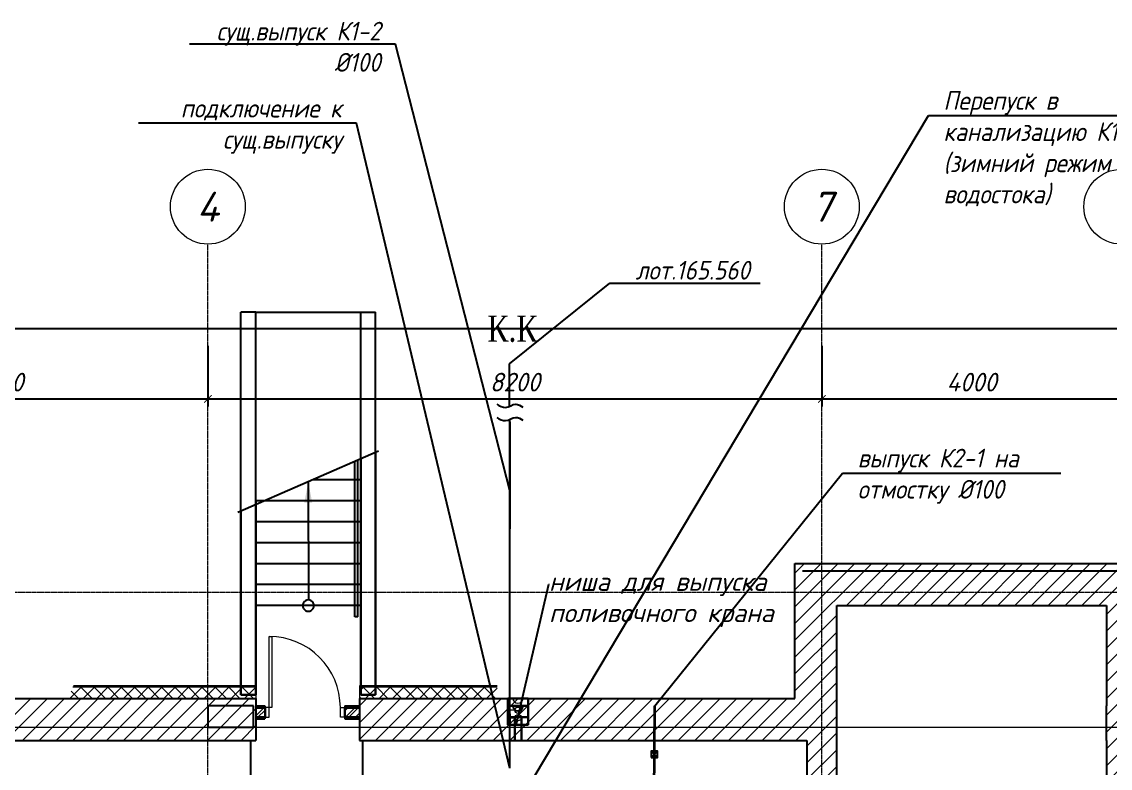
# Model space of a CAD drawing. Header units: millimetres. Extents: x -10178924 to 11692288, y -947381 to 58396.
# Drawn here: x 721652 to 736189, y -911409 to -901439 of the extents above; entities that cross this region are included whole.
import ezdxf
from ezdxf import colors
from ezdxf.entities.mleader import LeaderData, LeaderLine
from ezdxf.enums import TextEntityAlignment as Align
from ezdxf.math import Vec2, Vec3

# ---------------------------------------------------------------- set-up
doc = ezdxf.new("R2010")
doc.units = ezdxf.units.MM
for name, pattern in [('HIDDEN', [9.525, 6.35, -3.175]), ('невидимая', [9.525, 6.35, -3.175]), ('осевая', [50.8, 31.75, -6.35, 6.35, -6.35])]:
    doc.linetypes.add(name, pattern=pattern)
for name, color, linetype, lineweight in [('!К2', 150, 'Continuous', 35), ('_0', 7, 'Continuous', 25), ('_В1', 5, 'Continuous', 9), ('PDF _0', 7, 'Continuous', 9), ('АР_Двери', 250, 'Continuous', 9), ('Двери', 7, 'Continuous', 9), ('Контур пол Подвал', 7, 'Continuous', 9), ('Основная ГКЛ', 250, 'Continuous', 9), ('Отделка СТЕН', 6, 'Continuous', 13), ('Перегородки', 162, 'Continuous', 9), ('Размеры осевые', 153, 'Continuous', 9), ('Стены.1', 7, 'Continuous', 25), ('Текст 0.09', 250, 'Continuous', 5), ('Утепление', 251, 'Continuous', 9), ('ШТРИХОВКА', 252, 'Continuous', 15)]:
    doc.layers.add(name, color=color, linetype=linetype, lineweight=lineweight)
for name, color, linetype in [('_надписи_вода', 7, 'Continuous'), ('ВК_Выноски', 7, 'Continuous'), ('Лестницы _ крыльца.1', 7, 'Continuous'), ('Стены внутр.1', 7, 'Continuous')]:
    doc.layers.add(name, color=color, linetype=linetype)
doc.styles.add('ISOCPEUR', font='isocpeui.ttf', dxfattribs={"width": 0.9})
doc.styles.add('PDF ISOCPEUR Italic', font='isocpeui.ttf')
doc.styles.add('Аня', font='times.ttf', dxfattribs={"width": 0.8})
doc.styles.add('НТПИ_ТИ', font='isocpeui.ttf', dxfattribs={"height": 250})
doc.styles.add('Текст_М100', font='GOST_Common Italic.ttf', dxfattribs={"height": 250})
doc.dimstyles.new('Размеры_М100', dxfattribs={"dimtxt": 250, "dimasz": 100, "dimexe": 100, "dimexo": 100, "dimgap": 100, "dimtad": 1, "dimrnd": 5, "dimtxsty": 'Текст_М100', "dimblk": 'ARCHTICK', "dimcen": 250, "dimdle": 100, "dimadec": 0, "dimazin": 2, "dimtfac": 1, "dimtmove": 1, "dimatfit": 3, "dimfxl": 1, "dimarcsym": 0})
pattern_1 = [(45, (-79853.19, 25128.16), (-112.2532, 112.2532), [])]

# ---------------------------------------------------------------- blocks, each defined once
blk = doc.blocks.new('_None')
blk = doc.blocks.new('*U2223')
at = {"layer": 'АР_Двери'}
for points in [[(-1000, 0), (-1050, 0), (-1050, 125), (-1000, 125)], [(-50, -950), (-85, -950), (-85, 0), (-50, 0)], [(-50, 0), (0, 0), (0, 125), (-50, 125)]]:
    blk.add_lwpolyline(points, close=True, dxfattribs=at)
blk.add_arc((-50, 0), 950, 180, 270, dxfattribs=at)
at = {"layer": 'Основная ГКЛ', "linetype": 'HIDDEN', "ltscale": 5}
for p, q in [((-1060, 125), (-1060, 0)), ((10, 0), (10, 125))]:
    blk.add_line(p, q, dxfattribs=at)
blk = doc.blocks.new('_ArchTick')
at = {"color": 0, "linetype": 'ByBlock', "const_width": 0.15}
blk.add_lwpolyline([(-0.5, -0.5), (0.5, 0.5)], dxfattribs=at)
blk = doc.blocks.new('*D2713')
at = {"layer": 'Defpoints', "color": 0, "ltscale": 100, "transparency": 16777216}
for p in [(-7000, -26445), (61000, -26445), (61000, -26928)]:
    blk.add_point(p, dxfattribs=at)
at = {"layer": 'Размеры осевые', "color": 0, "lineweight": -2, "ltscale": 100, "transparency": 16777216}
for p, q in [((-7000, -26545), (-7000, -27028)), ((61000, -26545), (61000, -27028)), ((-7100, -26928), (61100, -26928))]:
    blk.add_line(p, q, dxfattribs=at)
at = {"layer": 'Размеры осевые', "color": 0, "lineweight": -2, "ltscale": 100, "transparency": 16777216, "xscale": 100, "yscale": 100, "zscale": 100, "rotation": 180}
blk.add_blockref('_ArchTick', (-7000, -26928), dxfattribs=at)
at = {"layer": 'Размеры осевые', "color": 0, "lineweight": -2, "ltscale": 100, "transparency": 16777216, "xscale": 100, "yscale": 100, "zscale": 100}
blk.add_blockref('_ArchTick', (61000, -26928), dxfattribs=at)
at = {"layer": 'Размеры осевые', "color": 0, "ltscale": 100, "transparency": 16777216, "insert": (27000, -26703), "char_height": 250, "attachment_point": 5, "style": 'Текст_М100'}
blk.add_mtext('68000', dxfattribs=at)
blk = doc.blocks.new('*D2715')
at = {"layer": 'Defpoints', "color": 0, "ltscale": 100, "transparency": 16777216}
for p in [(5000, -27060), (-600, -27438), (5000, -27868)]:
    blk.add_point(p, dxfattribs=at)
at = {"layer": 'Размеры осевые', "color": 0, "lineweight": -2, "ltscale": 100, "transparency": 16777216}
for p, q in [((5000, -27160), (5000, -27968)), ((-600, -27538), (-600, -27968)), ((-700, -27868), (5100, -27868))]:
    blk.add_line(p, q, dxfattribs=at)
at = {"layer": 'Размеры осевые', "color": 0, "lineweight": -2, "ltscale": 100, "transparency": 16777216, "xscale": 100, "yscale": 100, "zscale": 100, "rotation": 180}
blk.add_blockref('_ArchTick', (-600, -27868), dxfattribs=at)
at = {"layer": 'Размеры осевые', "color": 0, "lineweight": -2, "ltscale": 100, "transparency": 16777216, "xscale": 100, "yscale": 100, "zscale": 100}
blk.add_blockref('_ArchTick', (5000, -27868), dxfattribs=at)
at = {"layer": 'Размеры осевые', "color": 0, "ltscale": 100, "transparency": 16777216, "insert": (2200, -27643), "char_height": 250, "attachment_point": 5, "style": 'Текст_М100'}
blk.add_mtext('5600', dxfattribs=at)
blk = doc.blocks.new('*D2716')
at = {"layer": 'Defpoints', "color": 0, "ltscale": 100, "transparency": 16777216}
for p in [(5000, -27060), (13200, -27060), (13200, -27868)]:
    blk.add_point(p, dxfattribs=at)
at = {"layer": 'Размеры осевые', "color": 0, "lineweight": -2, "ltscale": 100, "transparency": 16777216}
for p, q in [((5000, -27160), (5000, -27968)), ((13200, -27160), (13200, -27968)), ((4900, -27868), (13300, -27868))]:
    blk.add_line(p, q, dxfattribs=at)
at = {"layer": 'Размеры осевые', "color": 0, "lineweight": -2, "ltscale": 100, "transparency": 16777216, "xscale": 100, "yscale": 100, "zscale": 100, "rotation": 180}
blk.add_blockref('_ArchTick', (5000, -27868), dxfattribs=at)
at = {"layer": 'Размеры осевые', "color": 0, "lineweight": -2, "ltscale": 100, "transparency": 16777216, "xscale": 100, "yscale": 100, "zscale": 100}
blk.add_blockref('_ArchTick', (13200, -27868), dxfattribs=at)
at = {"layer": 'Размеры осевые', "color": 0, "ltscale": 100, "transparency": 16777216, "insert": (9100, -27643), "char_height": 250, "attachment_point": 5, "style": 'Текст_М100'}
blk.add_mtext('8200', dxfattribs=at)
blk = doc.blocks.new('*D2717')
at = {"layer": 'Defpoints', "color": 0, "ltscale": 100, "transparency": 16777216}
for p in [(13200, -27060), (17200, -27060), (17200, -27868)]:
    blk.add_point(p, dxfattribs=at)
at = {"layer": 'Размеры осевые', "color": 0, "lineweight": -2, "ltscale": 100, "transparency": 16777216}
for p, q in [((13200, -27160), (13200, -27968)), ((17200, -27160), (17200, -27968)), ((13100, -27868), (17300, -27868))]:
    blk.add_line(p, q, dxfattribs=at)
at = {"layer": 'Размеры осевые', "color": 0, "lineweight": -2, "ltscale": 100, "transparency": 16777216, "xscale": 100, "yscale": 100, "zscale": 100, "rotation": 180}
blk.add_blockref('_ArchTick', (13200, -27868), dxfattribs=at)
at = {"layer": 'Размеры осевые', "color": 0, "lineweight": -2, "ltscale": 100, "transparency": 16777216, "xscale": 100, "yscale": 100, "zscale": 100}
blk.add_blockref('_ArchTick', (17200, -27868), dxfattribs=at)
at = {"layer": 'Размеры осевые', "color": 0, "ltscale": 100, "transparency": 16777216, "insert": (15200, -27643), "char_height": 250, "attachment_point": 5, "style": 'Текст_М100'}
blk.add_mtext('4000', dxfattribs=at)
blk = doc.blocks.new('A$C5282721b')
at = {"layer": 'Отделка СТЕН', "true_color": 0x000000, "transparency": 33554687}
h = blk.add_hatch(dxfattribs=at)
h.set_pattern_fill('ANSI37', color=18, scale=40)
h.set_pattern_definition([(45, (-79046.22, 13650.33), (-89.80256, 89.80256), []), (135, (-79046.22, 13650.33), (-89.80256, -89.80256), [])])
edge = h.paths.add_edge_path()
edge.add_arc((5902.205, -31792.614), 261.061, 163.4199816, 196.81149, ccw=False)
edge.add_line((5651.998, -31718.119), (3198.631, -31718.119))
edge.add_line((3198.631, -31718.119), (3134.345, -31868.119))
edge.add_line((3134.345, -31868.119), (5652.301, -31868.119))
h.paths.add_polyline_path([(7024.898, -31868.119), (7024.898, -31718.119), (8862.25, -31718.119), (8862.25, -31868.119)])
at = {"layer": 'Перегородки', "lineweight": 20, "true_color": 0x000000, "transparency": 33554687}
h = blk.add_hatch(dxfattribs=at)
h.set_pattern_fill('ANSI32', color=18, scale=10)
h.set_pattern_definition([(45, (-117764.46, -46823.92), (-67.35192, 67.35192), []), (45, (-117719.56, -46823.92), (-67.35192, 67.35192), [])])
h.paths.add_polyline_path([(5759.785, -32113.119), (5759.785, -31993.119), (5640.998, -31993.119), (5640.998, -32113.119)])
h.paths.add_polyline_path([(7024.898, -32113.119), (7024.898, -31993.119), (6829.785, -31993.119), (6829.785, -32113.119)])
at = {"layer": 'ШТРИХОВКА', "ltscale": 100, "true_color": 0x000000, "transparency": 33554687}
h = blk.add_hatch(dxfattribs=at)
h.set_pattern_fill('ANSI31', color=18, scale=50)
h.set_pattern_definition(pattern_1)
edge = h.paths.add_edge_path()
edge.add_line((36498.921, -37009.188), (36898.882, -37014.787))
edge.add_line((36898.882, -37014.787), (36964.029, -32428.119))
edge.add_line((36964.029, -32428.119), (37032.722, -32428.119))
edge.add_line((37032.722, -32428.119), (37032.722, -30586.036))
edge.add_line((37032.722, -30586.036), (38904.657, -30586.036))
edge.add_line((38904.657, -30586.036), (38902.425, -30898.17))
edge.add_line((38902.425, -30898.17), (39152.455, -30898.17))
edge.add_line((39152.455, -30898.17), (39154.793, -30586.036))
edge.add_line((39154.793, -30586.036), (41035.118, -30586.036))
edge.add_line((41035.118, -30586.036), (41035.118, -30412.839))
edge.add_line((41035.118, -30412.839), (41035.118, -30026.036))
edge.add_line((41035.118, -30026.036), (36472.722, -30026.036))
edge.add_line((36472.722, -30026.036), (36472.722, -31868.119))
edge.add_line((36472.722, -31868.119), (30542.101, -31868.119))
edge.add_line((30542.101, -31868.119), (30542.101, -32424.051))
edge.add_line((30542.101, -32424.051), (36563.99, -32428.119))
edge.add_line((36563.99, -32428.119), (36498.921, -37066.477))
h.paths.add_polyline_path([(25192.811, -31868.119), (17563.142, -31868.119), (17563.142, -30066.63), (12841.199, -30066.63), (12841.199, -31868.119), (7024.898, -31868.119), (7024.898, -31969.641), (7024.898, -32428.119), (13001.199, -32428.119), (13001.199, -38443.071), (10379.676, -38473.857), (10379.676, -38873.885), (13001.199, -38843.098), (13401.199, -38838.401), (13401.199, -32428.119), (13401.199, -30626.63), (17003.142, -30626.63), (17003.142, -32428.119), (17003.142, -38795.762), (36871.442, -38820.294), (36872.104, -38529.718), (36884.044, -38081.988), (36484.836, -38082.681), (36480.32, -38405.312), (17403.142, -38395.958), (17403.142, -32428.119), (25753.823, -32428.119), (25753.823, -31968.119)])
h = blk.add_hatch(dxfattribs=at)
h.set_pattern_fill('ANSI31', color=18, scale=50)
h.set_pattern_definition(pattern_1)
h.paths.add_polyline_path([(5440.998, -31868.119), (-7386.275, -31868.119), (-7386.275, -48296.478), (61378.75, -48296.478), (61378.75, -31842.839), (41035.118, -31842.839), (41035.118, -31656.036), (40796.248, -31656.036), (40796.248, -31842.839), (40629.962, -31842.839), (40629.962, -31942.839), (40605.14, -34348.621), (40629.93, -32405.355), (39128.581, -32429.908), (40629.962, -32402.839), (40629.675, -32155.326), (39132.149, -32179.816), (39135.64, -31968.17), (38886.085, -31968.17), (38879.867, -32433.975), (40623.548, -32405.459), (40553.111, -38427.181), (40243.01, -38425.516), (40241.748, -38827.97), (43340.219, -38835.027), (43340.219, -38442.147), (40953.116, -38429.329), (41029.994, -32402.839), (54378.974, -32402.839), (54378.974, -35923.465), (54778.974, -35923.465), (54778.974, -32402.839), (60818.75, -32402.839), (60818.75, -41309.464), (60472.291, -41309.464), (60472.291, -41709.464), (60818.75, -41709.464), (60818.75, -47736.478), (44025.201, -47736.478), (44013.125, -46167.929), (43613.137, -46171.008), (43625.189, -47736.478), (27189.462, -47736.478), (27189.462, -44565.139), (26789.462, -44565.139), (26789.462, -47736.478), (10401.743, -47736.478), (10394.408, -46134.647), (9994.404, -46134.678), (10001.739, -47736.478), (-6826.275, -47736.478), (-6826.275, -41729.869), (-6530.734, -41731.097), (-6529.072, -41331.1), (-6826.275, -41329.865), (-6826.275, -32428.119), (-762.705, -32428.119), (-770.891, -36004.088), (-370.903, -36005.35), (-362.703, -32428.119), (5640.998, -32428.119), (5640.998, -31868.119)])
h.paths.add_polyline_path([(3584.804, -41373.023), (3584.804, -41773.13), (9973.974, -41799.679), (9987.536, -44634.678), (10387.54, -44634.678), (10372.735, -41401.332)], flags=17)
h.paths.add_polyline_path([(2513.142, -41768.578), (2514.803, -41368.779), (-383.184, -41356.638), (-371.114, -37407.013), (-774.123, -37406.088), (-783.181, -41354.976), (-5508.242, -41335.314), (-5509.901, -41734.604)], flags=17)
at = {"transparency": 33554687}
for p, q in [((5609.785, -31968.119), (5000, -31968.119)), ((5000, -31968.119), (5000, -32250)), ((5609.785, -31968.119), (5000, -31968.119)), ((5000, -31968.119), (5000, -32250)), ((5609.785, -32250), (5609.785, -31968.119)), ((5609.785, -32250), (5609.785, -31968.119)), ((5000, -32250), (5609.785, -32250)), ((5000, -32250), (5609.785, -32250))]:
    blk.add_line(p, q, dxfattribs=at)
at = {"color": 18, "true_color": 0x000000, "transparency": 33554687}
for points in [[(6961.19, -30776.935), (6961.19, -28704.152)], [(7001.19, -30627.928), (7001.19, -28686.721)], [(7001.19, -30776.935), (7001.19, -28686.721)], [(7001.19, -30776.935), (6961.19, -30776.935)]]:
    blk.add_lwpolyline(points, dxfattribs=at)
at = {"layer": '_В1', "color": 18, "true_color": 0x000000, "transparency": 33554687}
for p, q in [((9037.814, -32078.64), (9037.502, -31972.639)), ((9100.828, -32024.764), (9037.651, -32024.95))]:
    blk.add_line(p, q, dxfattribs=at)
blk.add_circle((9143.32, -32024.681), 42.492, dxfattribs=at)
blk.add_arc((9141.4, -31863.236), 68.745, 183.5470293, 355.4536708, dxfattribs=at)
at = {"layer": '_надписи_вода', "color": 18, "lineweight": 30, "true_color": 0x000000, "transparency": 33554687}
for p, q in [((9097.809, -32428.119), (9097.809, -32118.119)), ((9187.809, -32428.119), (9187.809, -32118.119))]:
    blk.add_line(p, q, dxfattribs=at)
for points in [[(9277.809, -31868.119), (9007.809, -31868.119), (9007.809, -32118.119), (9277.809, -32118.119)], [(9007.809, -32118.119), (9277.809, -32118.119), (9277.809, -31868.119), (9007.809, -31868.119)], [(9277.809, -31868.119), (9007.809, -31868.119), (9007.809, -32118.119), (9277.809, -32118.119)], [(9277.809, -31868.119), (9007.809, -31868.119), (9007.809, -32118.119), (9277.809, -32118.119)]]:
    blk.add_lwpolyline(points, close=True, dxfattribs=at)
at = {"layer": 'PDF _0', "color": 18, "lineweight": 25, "true_color": 0x000000, "transparency": 33554687}
blk.add_line((6341.111, -28974.377), (6342.152, -30552.783), dxfattribs=at)
blk.add_lwpolyline([(7281.19, -28564.699), (5400.998, -29384.07)], dxfattribs=at)
for centre, radius, start, end in [((6342.731, -30627.928), 75.146, 89.5965124, 269.5965181), ((6342.202, -30627.928), 75.144, 269.9999971, 90.0000029)]:
    blk.add_arc(centre, radius, start, end, dxfattribs=at)
at = {"layer": 'Контур пол Подвал', "color": 18, "linetype": 'невидимая', "true_color": 0x000000, "transparency": 33554687}
for p, q in [((5569.109, -32428.119), (5569.109, -35954.088)), ((7069.109, -32428.119), (7069.109, -37454.088))]:
    blk.add_line(p, q, dxfattribs=at)
at = {"layer": 'Лестницы _ крыльца.1', "color": 18, "true_color": 0x000000, "transparency": 33554687}
for p, q in [((5440.998, -29366.638), (5440.998, -26707.928)), ((5640.998, -26707.928), (5440.998, -26707.928)), ((5640.998, -29279.48), (5640.998, -26707.928)), ((5640.998, -26707.928), (7041.19, -26707.928)), ((7041.19, -28669.289), (7041.19, -26707.928)), ((7041.19, -26707.928), (7241.19, -26707.928)), ((7241.19, -28582.131), (7241.19, -26707.928)), ((7041.19, -28947.928), (6401.804, -28947.928)), ((7041.19, -29227.928), (5640.998, -29227.928)), ((7041.19, -29507.928), (5640.998, -29507.928)), ((7041.19, -29787.928), (5640.998, -29787.928)), ((7041.19, -30067.928), (5640.998, -30067.928)), ((7041.19, -30347.928), (5640.998, -30347.928)), ((7041.19, -30627.928), (5640.998, -30627.928))]:
    blk.add_line(p, q, dxfattribs=at)
at = {"layer": 'Лестницы _ крыльца.1', "color": 18, "lineweight": 30, "true_color": 0x000000, "transparency": 33554687}
for p, q in [((7241.19, -31818.119), (7241.19, -28582.392)), ((7041.19, -31818.119), (7041.19, -28670.853)), ((5640.998, -31818.119), (5640.998, -29227.928)), ((5440.998, -31818.119), (5440.998, -29366.377)), ((5640.998, -31818.119), (5440.998, -31818.119)), ((7241.19, -31818.119), (7041.19, -31818.119))]:
    blk.add_line(p, q, dxfattribs=at)
at = {"layer": 'Перегородки', "color": 18, "linetype": 'Continuous', "lineweight": 25, "true_color": 0x000000, "transparency": 33554687}
for p, q in [((5640.998, -31968.119), (5759.785, -31968.119)), ((5759.785, -31968.119), (5759.785, -32138.119)), ((6829.785, -31968.119), (7024.898, -31968.119)), ((6829.785, -31968.119), (6829.785, -32138.119)), ((5640.998, -31993.119), (5759.785, -31993.119)), ((5640.998, -32113.119), (5759.785, -32113.119)), ((6829.785, -31993.119), (7024.898, -31993.119)), ((6829.785, -32113.119), (7024.898, -32113.119)), ((5640.998, -32138.119), (5759.785, -32138.119)), ((6829.785, -32138.119), (7024.898, -32138.119))]:
    blk.add_line(p, q, dxfattribs=at)
at = {"layer": 'Размеры осевые', "color": 251, "linetype": 'осевая', "ltscale": 0.5, "transparency": 33554687}
for p, q in [((5000, -40100), (5000, -25800)), ((13200, -40100), (13200, -25800)), ((-9750, -30450), (44700, -30450)), ((-9750, -32250), (62308.109, -32250)), ((-9718.727, -32250), (61848.609, -32250)), ((-9718.727, -32250), (61848.609, -32250))]:
    blk.add_line(p, q, dxfattribs=at)
at = {"layer": 'Размеры осевые', "color": 251, "ltscale": 100, "transparency": 33554687}
for centre in [(5000, -25300), (13200, -25300), (17200, -25300)]:
    blk.add_circle(centre, 500, dxfattribs=at)
at = {"layer": 'Стены внутр.1', "color": 18, "linetype": 'Continuous', "true_color": 0x000000, "transparency": 33554687, "flags": 128}
for points in [[(13001.199, -32428.119), (13001.199, -38443.071)], [(13401.199, -38838.401), (13401.199, -32428.119)], [(17003.142, -32428.119), (17003.142, -38795.762)]]:
    blk.add_lwpolyline(points, dxfattribs=at)
at = {"layer": 'Стены.1', "color": 18, "linetype": 'Continuous', "true_color": 0x000000, "transparency": 33554687}
for p, q in [((5640.998, -31868.119), (5640.998, -32219.641)), ((5640.998, -31969.641), (5640.998, -32219.641)), ((7024.898, -31868.119), (7024.898, -32169.641)), ((7024.898, -31969.641), (7024.898, -32169.641)), ((5640.998, -32219.641), (5640.998, -32428.119)), ((5640.998, -32219.641), (5640.998, -32428.119)), ((7024.898, -32169.641), (7024.898, -32219.641)), ((7024.898, -32169.641), (7024.898, -32219.641)), ((7024.898, -32219.641), (7024.898, -32428.119)), ((7024.898, -32219.641), (7024.898, -32428.119))]:
    blk.add_line(p, q, dxfattribs=at)
at = {"layer": 'Стены.1', "color": 18, "linetype": 'Continuous', "true_color": 0x000000, "transparency": 33554687, "flags": 128}
for points in [[(12841.199, -30066.63), (17563.142, -30066.63)], [(12841.199, -31868.119), (12841.199, -30066.63)], [(13401.199, -30626.63), (17003.142, -30626.63)], [(13401.199, -32428.119), (13401.199, -30626.63)], [(17003.142, -30626.63), (17003.142, -31968.119)], [(-762.705, -31868.119), (5640.998, -31868.119)], [(7024.898, -31868.119), (12841.199, -31868.119)], [(17003.142, -32428.119), (17003.142, -31968.119)], [(-362.703, -32428.119), (5640.998, -32428.119)], [(7024.898, -32428.119), (13001.199, -32428.119)]]:
    blk.add_lwpolyline(points, dxfattribs=at)
at = {"layer": 'Стены.1', "color": 18, "true_color": 0x000000, "transparency": 33554687}
blk.add_lwpolyline([(5569.109, -32428.119), (5569.109, -35428.119), (7069.109, -35428.119), (7069.109, -32428.119)], dxfattribs=at)
at = {"layer": 'Стены.1', "color": 18, "true_color": 0x000000, "transparency": 33554559}
blk.add_solid([(6394.03, -29254.377), (6341.111, -28974.377), (6288.193, -29254.377)], dxfattribs=at)
at = {"layer": 'Текст 0.09', "color": 7, "linetype": 'ByBlock', "lineweight": -2, "ltscale": 100, "transparency": 33554687}
blk.add_line((9555.854, -30343.573), (9556.214, -30343.573), dxfattribs=at)
blk.add_line((9555.854, -30343.573), (9556.214, -30343.573), dxfattribs=at)
blk.add_lwpolyline([(9116.415, -32226.168), (9555.854, -30343.573)], dxfattribs=at)
blk.add_lwpolyline([(9116.415, -32226.168), (9555.854, -30343.573)], dxfattribs=at)
at = {"layer": 'Текст 0.09', "color": 7, "ltscale": 100, "transparency": 33554687}
blk.add_solid([(9116.444, -32226.175), (9116.374, -32226.344), (9116.386, -32226.162)], dxfattribs=at)
blk.add_solid([(9116.444, -32226.175), (9116.374, -32226.344), (9116.386, -32226.162)], dxfattribs=at)
at = {"layer": 'Утепление', "color": 18, "true_color": 0x000000, "transparency": 33554687}
for p, q in [((5640.998, -31718.119), (3198.631, -31718.119)), ((5640.998, -31698.119), (3207.202, -31698.119)), ((5640.998, -31698.119), (5640.998, -31868.119)), ((8863.335, -31698.119), (7024.898, -31698.119)), ((7024.898, -31698.119), (7024.898, -31868.119)), ((8863.335, -31718.119), (7024.898, -31718.119))]:
    blk.add_line(p, q, dxfattribs=at)
at = {"layer": 'Двери', "color": 18, "linetype": 'Continuous', "ltscale": 2, "true_color": 0x000000, "transparency": 33554687, "rotation": 180}
blk.add_blockref('*U2223', (5769.785, -31990.619), dxfattribs=at)
at = {"layer": 'Размеры осевые', "color": 251, "ltscale": 100, "transparency": 33554687, "style": 'PDF ISOCPEUR Italic'}
for s, p in [('4', (5000, -25300)), ('7', (13200, -25300))]:
    blk.add_text(s, height=400, dxfattribs=at).set_placement(p, align=Align.MIDDLE_CENTER)
at = {"layer": 'Текст 0.09', "color": 7, "ltscale": 100, "transparency": 33554687, "insert": (9556.304, -30181.073), "char_height": 250, "attachment_point": 1, "style": 'НТПИ_ТИ'}
blk.add_mtext('ниша для выпуска\\Pполивочного крана', dxfattribs=at)
blk.add_mtext('ниша для выпуска\\Pполивочного крана', dxfattribs=at)
at = {"layer": 'Размеры осевые', "color": 251, "ltscale": 100, "transparency": 33554687}
for base, p1, p2, picture, middle in [((61000, -26928.154), (-7000, -26444.862), (61000, -26444.862), '*D2713', (27000, -26703.154)), ((5000, -27867.723), (-600, -27437.867), (5000, -27060.289), '*D2715', (2200, -27642.723)), ((13200, -27867.723), (5000, -27060.289), (13200, -27060.289), '*D2716', (9100, -27642.723)), ((17200, -27867.723), (13200, -27060.289), (17200, -27060.289), '*D2717', (15200, -27642.723))]:
    dim = blk.add_linear_dim(base=base, p1=p1, p2=p2, dimstyle='Размеры_М100', dxfattribs=at)
    dim.commit()
    dim.dimension.update_dxf_attribs({"geometry": picture, "text_midpoint": middle})

msp = doc.modelspace()

# ---------------------------------------------------------------- linework, layer by layer
at = {"layer": '!К2', "ltscale": 100}
msp.add_line((730072.6, -914835.8), (730104.9, -910576.9), dxfattribs=at)
for p, q in [((730056.5, -911178.7), (730143.5, -911265.7)), ((730143.5, -911178.7), (730056.5, -911265.7))]:
    msp.add_line(p, q)
msp.add_lwpolyline([(730056.5, -911265.7), (730143.5, -911265.7), (730143.5, -911178.7), (730056.5, -911178.7)], close=True)
at = {"layer": '_0', "color": 7}
for p, q in [((728163.7, -906582.3), (728167.4, -906006.8)), ((728163.7, -906582.3), (728167.4, -906006.8)), ((728170.7, -911408.7), (728170.7, -906744.4)), ((728170.7, -911408.7), (728170.7, -906744.4))]:
    msp.add_line(p, q, dxfattribs=at)
at = {"layer": '_0'}
for p, q in [((728170.7, -906782), (728170.7, -908210.4)), ((728170.7, -906782), (728170.7, -908210.4)), ((728174.8, -910787.5), (728174.5, -910681.5)), ((728237.9, -910733.6), (728174.7, -910733.8))]:
    msp.add_line(p, q, dxfattribs=at)
at = {"layer": '_0', "lineweight": 30}
for p, q in [((728234.8, -911036.9), (728234.8, -910826.9)), ((728324.8, -911036.9), (728324.8, -910826.9))]:
    msp.add_line(p, q, dxfattribs=at)
at = {"layer": '_0', "color": 7, "linetype": 'Continuous', "flags": 128}
for points in [[(736600.2, -908775.4), (732078.2, -908775.4)], [(732538.2, -909235.4), (736140.2, -909235.4)]]:
    msp.add_lwpolyline(points, dxfattribs=at)
at = {"layer": '_0', "lineweight": 30}
for points in [[(728414.8, -910576.9), (728144.8, -910576.9), (728144.8, -910826.9), (728414.8, -910826.9)], [(728144.8, -910826.9), (728414.8, -910826.9), (728414.8, -910576.9), (728144.8, -910576.9)], [(728414.8, -910576.9), (728144.8, -910576.9), (728144.8, -910826.9), (728414.8, -910826.9)], [(728414.8, -910576.9), (728144.8, -910576.9), (728144.8, -910826.9), (728414.8, -910826.9)]]:
    msp.add_lwpolyline(points, close=True, dxfattribs=at)
at = {"layer": '_0'}
msp.add_arc((728278.4, -910572), 68.7, 183.54703, 355.45367, dxfattribs=at)
at = {"layer": '_0', "color": 7}
for points in [[(727995.3, -906545.9), (728113.3, -906589.6), (728249.6, -906545.9), (728344.4, -906585.3)], [(727995.3, -906545.9), (728113.3, -906589.6), (728249.6, -906545.9), (728344.4, -906585.3)], [(727995.3, -906545.9), (728113.3, -906589.6), (728249.6, -906545.9), (728344.4, -906585.3)], [(727995.3, -906545.9), (728113.3, -906589.6), (728249.6, -906545.9), (728344.4, -906585.3)], [(727995.7, -906545.9), (728113.7, -906589.6), (728250.1, -906545.9), (728344.9, -906585.3)], [(727995.7, -906545.9), (728113.7, -906589.6), (728250.1, -906545.9), (728344.9, -906585.3)], [(727995.7, -906722.5), (728113.7, -906766.1), (728250.1, -906722.5), (728344.9, -906761.9)], [(727995.7, -906722.5), (728113.7, -906766.1), (728250.1, -906722.5), (728344.9, -906761.9)]]:
    msp.add_spline(points, degree=3, dxfattribs=at)
at = {"layer": '_В1', "transparency": 33554687}
for p, q in [((728174.8, -910787.5), (728174.5, -910681.5)), ((728237.9, -910733.6), (728174.7, -910733.8))]:
    msp.add_line(p, q, dxfattribs=at)
msp.add_circle((728280.3, -910733.5), 42.5, dxfattribs=at)
msp.add_arc((728278.4, -910572), 68.7, 183.54703, 355.45367, dxfattribs=at)
at = {"layer": '_надписи_вода', "lineweight": 30, "transparency": 33554687}
for p, q in [((728234.8, -911036.9), (728234.8, -910826.9)), ((728324.8, -911036.9), (728324.8, -910826.9))]:
    msp.add_line(p, q, dxfattribs=at)
for points in [[(728414.8, -910576.9), (728144.8, -910576.9), (728144.8, -910826.9), (728414.8, -910826.9)], [(728144.8, -910826.9), (728414.8, -910826.9), (728414.8, -910576.9), (728144.8, -910576.9)], [(728414.8, -910576.9), (728144.8, -910576.9), (728144.8, -910826.9), (728414.8, -910826.9)], [(728414.8, -910576.9), (728144.8, -910576.9), (728144.8, -910826.9), (728414.8, -910826.9)]]:
    msp.add_lwpolyline(points, close=True, dxfattribs=at)
at = {"layer": 'Стены.1', "color": 7, "linetype": 'Continuous', "transparency": 33554687, "flags": 128}
for points in [[(736600.2, -908775.4), (732078.2, -908775.4)], [(732538.2, -909235.4), (736140.2, -909235.4)]]:
    msp.add_lwpolyline(points, dxfattribs=at)

# ---------------------------------------------------------------- block references
msp.add_blockref('A$C5282721b', (719137, -878608.8))

# ---------------------------------------------------------------- texts
at = {"layer": '_0', "color": 7, "style": 'Аня', "width": 0.8}
msp.add_text('К.К', height=350, dxfattribs=at).set_placement((727869.8, -905712.2))
msp.add_text('К.К', height=350, dxfattribs=at).set_placement((727869.8, -905712.2))
msp.add_text('К.К', height=350, dxfattribs=at).set_placement((727869.8, -905712.2))
msp.add_text('К.К', height=350, dxfattribs=at).set_placement((727869.8, -905712.2))

# ---------------------------------------------------------------- leaders
at = {"layer": 'ВК_Выноски'}
ml = msp.add_multileader_mtext('Standard', dxfattribs=at)
ml.set_content(' сущ.выпуск К1-2\\P%%C100', color=7, style='ISOCPEUR')
ml.set_leader_properties(color=7, linetype='ByLayer', lineweight=-1)
ml.set_arrow_properties(name='NONE')
ml.build(insert=Vec2(0, 0))
ml.multileader.update_dxf_attribs({"text_left_attachment_type": 6, "text_right_attachment_type": 6, "dogleg_length": 0.36, "arrow_head_size": 300})
ctx = ml.context
ctx.base_point, ctx.char_height, ctx.arrow_head_size, ctx.landing_gap_size, ctx.plane_origin = Vec3(723795.2, -901738.6), 250, 300, 100, Vec3(729748.2, -907335.4)
ctx.left_attachment, ctx.right_attachment, ctx.text_align_type = 6, 6, 2
notes = []
notes.append((ctx, [(1, (1, 1, 0), (726645.2, -901738.6), (-1, 0), 100.4, [(0, [(728170.7, -907699.5)], 0, [])])]))
ctx.mtext.insert, ctx.mtext.width, ctx.mtext.alignment, ctx.mtext.flow_direction = Vec3(726444.9, -901438.6), 2685.931, 3, 5
ml = msp.add_multileader_mtext('Standard', dxfattribs=at)
ml.set_content('{\\W0.9;Перепуск в канализацию К1 %%C32 (зимний режим работы водостока)}', color=7, style='ISOCPEUR')
ml.set_leader_properties(color=7, linetype='ByLayer', lineweight=-1)
ml.set_arrow_properties(name='NONE')
ml.build(insert=Vec2(0, 0))
ml.multileader.update_dxf_attribs({"text_left_attachment_type": 6, "text_right_attachment_type": 6, "dogleg_length": 0.36, "arrow_head_size": 300})
ctx = ml.context
ctx.base_point, ctx.char_height, ctx.arrow_head_size, ctx.landing_gap_size, ctx.plane_origin = Vec3(733861, -902688.9), 250, 300, 100, Vec3(727793.9, -940488.6)
ctx.left_attachment, ctx.right_attachment = 6, 6
notes.append((ctx, [(0, (1, 1, 0), (733760.6, -902688.9), (1, 0), 100.4, [(0, [(728271, -911900)], 0, [])])]))
ctx.mtext.insert, ctx.mtext.width, ctx.mtext.flow_direction = Vec3(733961, -902363.9), 3527.045, 5
ml = msp.add_multileader_mtext('Standard', dxfattribs=at)
ml.set_content('подключение к сущ.выпуску', color=7, style='ISOCPEUR')
ml.set_leader_properties(color=7, linetype='ByLayer', lineweight=-1)
ml.set_arrow_properties(name='NONE')
ml.build(insert=Vec2(0, 0))
ml.multileader.update_dxf_attribs({"text_left_attachment_type": 6, "text_right_attachment_type": 6, "dogleg_length": 0.36, "arrow_head_size": 300})
ctx = ml.context
ctx.base_point, ctx.char_height, ctx.arrow_head_size, ctx.landing_gap_size, ctx.plane_origin = Vec3(723702.2, -902792.3), 250, 300, 100, Vec3(722693.9, -911492.7)
ctx.left_attachment, ctx.right_attachment, ctx.text_align_type = 6, 6, 2
notes.append((ctx, [(1, (1, 1, 0), (726123.7, -902792.3), (-1, 0), 100.4, [(0, [(728170.7, -911408.7)], 0, [])])]))
ctx.mtext.insert, ctx.mtext.width, ctx.mtext.alignment, ctx.mtext.flow_direction = Vec3(725923.4, -902467.3), 2685.931, 3, 5
ml = msp.add_multileader_mtext('Standard', dxfattribs=at)
ml.set_content(' лот.165.560', color=7, style='ISOCPEUR')
ml.set_leader_properties(color=7, linetype='ByLayer', lineweight=-1)
ml.set_arrow_properties(name='NONE')
ml.build(insert=Vec2(0, 0))
ml.multileader.update_dxf_attribs({"text_left_attachment_type": 6, "text_right_attachment_type": 6, "dogleg_length": 0.36, "arrow_head_size": 300})
ctx = ml.context
ctx.base_point, ctx.char_height, ctx.arrow_head_size, ctx.landing_gap_size, ctx.plane_origin = Vec3(729607.2, -904932), 250, 300, 100, Vec3(729744.9, -905142.8)
ctx.left_attachment, ctx.right_attachment = 6, 6
notes.append((ctx, [(0, (1, 1, 0), (729506.9, -904932), (1, 0), 100.4, [(0, [(728167.4, -906006.8)], 0, [])])]))
ctx.mtext.insert, ctx.mtext.width, ctx.mtext.flow_direction = Vec3(729707.2, -904632), 2685.931, 5
ml = msp.add_multileader_mtext('Standard', dxfattribs=at)
ml.set_content(' лот.165.560', color=7, style='ISOCPEUR')
ml.set_leader_properties(color=7, linetype='ByLayer', lineweight=-1)
ml.set_arrow_properties(name='NONE')
ml.build(insert=Vec2(0, 0))
ml.multileader.update_dxf_attribs({"text_left_attachment_type": 6, "text_right_attachment_type": 6, "dogleg_length": 0.36, "arrow_head_size": 300})
ctx = ml.context
ctx.base_point, ctx.char_height, ctx.arrow_head_size, ctx.landing_gap_size, ctx.plane_origin = Vec3(729607.2, -904932), 250, 300, 100, Vec3(729744.9, -905142.8)
ctx.left_attachment, ctx.right_attachment = 6, 6
notes.append((ctx, [(0, (1, 1, 0), (729506.9, -904932), (1, 0), 100.4, [(0, [(728167.4, -906006.8)], 0, [])])]))
ctx.mtext.insert, ctx.mtext.width, ctx.mtext.flow_direction = Vec3(729707.2, -904632), 2685.931, 5
ml = msp.add_multileader_mtext('Standard', dxfattribs=at)
ml.set_content('выпуск К2-1 на отмостку %%C100', color=7, style='ISOCPEUR')
ml.set_leader_properties(color=7, linetype='ByLayer', lineweight=-1)
ml.set_arrow_properties(name='NONE')
ml.build(insert=Vec2(0, 0))
ml.multileader.update_dxf_attribs({"text_left_attachment_type": 6, "text_right_attachment_type": 6, "dogleg_length": 0.36, "arrow_head_size": 300})
ctx = ml.context
ctx.base_point, ctx.char_height, ctx.arrow_head_size, ctx.landing_gap_size, ctx.plane_origin = Vec3(732714.8, -907466), 250, 300, 100, Vec3(741724.2, -905589.7)
ctx.left_attachment, ctx.right_attachment = 6, 6
notes.append((ctx, [(0, (1, 1, 0), (732614.4, -907466), (1, 0), 100.4, [(0, [(730104.9, -910576.9)], 0, [])])]))
ctx.mtext.insert, ctx.mtext.width, ctx.mtext.flow_direction = Vec3(732814.8, -907141), 2685.931, 5
for ctx, leaders in notes:
    for number, flags, end, landing, length, lines in leaders:
        leader = LeaderData()
        leader.index, (leader.has_last_leader_line, leader.has_dogleg_vector, leader.attachment_direction) = number, flags
        leader.last_leader_point, leader.dogleg_vector, leader.dogleg_length = Vec3(end), Vec3(landing), length
        for number, points, colour, breaks in lines:
            line = LeaderLine()
            line.index, line.vertices, line.color, line.breaks = number, Vec3.list(points), colors.encode_raw_color(colour), breaks
            leader.lines.append(line)
        ctx.leaders.append(leader)

doc.saveas('drawing.dxf')
